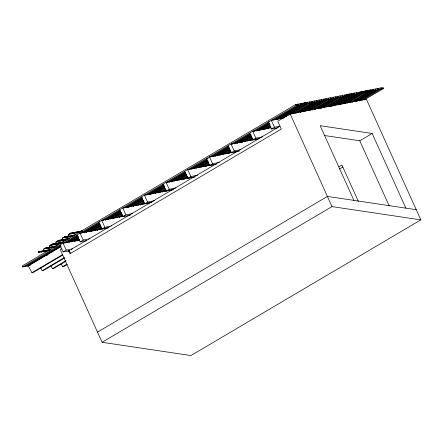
<?xml version="1.0" encoding="UTF-8"?>
<svg xmlns="http://www.w3.org/2000/svg" width="443" height="443" viewBox="0 0 443 443"><rect width="100%" height="100%" fill="white"/><g stroke="black" fill="none" stroke-linecap="round" stroke-linejoin="round"><path stroke-width="0.66" d="M38.735 252.056L38.181 252.327L40.9 251.807M63.299 242.016L55.84 243.484L54.677 244.126L62.269 242.609M54.688 244.093L53.664 244.769L52.108 244.11L49.943 245.389L49.649 247.133L48.486 247.781L56.078 246.258M59.329 240.665L57.147 241.153L58.293 240.46L59.849 241.114L62.031 239.829L69.49 238.362M63.471 237.465L74.645 235.305M49.887 249.93L42.306 251.452L43.464 250.788L43.752 249.038L44.771 248.44L48.304 247.703M55.829 243.473L56.128 241.734L57.164 241.153M55.84 243.484L56.145 241.745L66.993 239.613M62.031 239.829L62.319 238.085L63.338 237.481L67.408 236.684M79.701 231.827L69.523 233.849L68.504 234.43L68.216 236.174L67.164 236.761M70.675 233.173L71.201 233.389L82.055 231.24M43.796 250.616C44.333 250.157 33.38 253.191 40.745 251.618M63.487 237.448L64.484 236.806L68.554 236.008M39.732 251.414L41.288 252.073L42.323 251.458M48.514 247.809L47.473 248.418L45.917 247.764L44.815 248.49M64.484 236.806L66.04 237.465L67.153 236.756M22.687 266.979L296.134 105.611L298.333 105.179L297.796 104.166L295.597 104.592L22.15 265.961L22.687 266.979L24.886 266.553L60.63 245.455M296.605 104.869L297.796 104.166M64.8 242.997L77.459 235.587M81.479 233.151L98.905 222.929M102.926 220.498L120.352 210.27M123.924 208.16L142.247 197.29M145.819 195.186L163.838 184.609M166.673 182.876L185.285 171.95M189.311 169.519L206.731 159.297M210.159 157.215L228.776 146.284M232.204 144.208L250.223 133.631M253.795 131.521L268.691 122.733M272.716 120.297L298.477 105.152L300.675 104.725L300.138 103.706L297.94 104.133L298.477 105.152M301.295 103.95L302.63 103.219L304.828 102.793L305.365 103.812L303.167 104.238L277.551 119.355M61.189 246.059L27.233 266.093L25.035 266.525M67.148 242.542L77.868 236.213M83.827 232.697L99.315 223.554M105.273 220.038L120.169 211.25M126.72 207.385L142.209 198.242M148.167 194.726L164.253 185.235M169.016 182.422L185.102 172.931M191.658 169.065L207.147 159.923M212.507 156.756L228.594 147.264M234.552 143.748L250.633 134.257M256.591 130.74L269.1 123.359M275.059 119.843L300.675 104.725M60.735 246.374L27.377 266.066L29.028 265.745M67.292 242.509L78.012 236.18M83.971 232.664L99.459 223.521M105.417 220.01L120.313 211.217M126.272 207.701L142.353 198.209M148.311 194.693L163.799 185.556M170.356 181.685L185.246 172.897M191.802 169.032L207.291 159.89M212.651 156.728L228.738 147.231M234.696 143.715L250.777 134.223M256.143 131.062L269.25 123.326M275.203 119.809L300.819 104.692L303.023 104.266L302.486 103.247L300.288 103.673L300.819 104.692M60.774 246.762L28.358 265.894L31.94 272.678L33.402 272.39L62.873 255.002M303.638 103.496L304.828 102.793M303.782 103.463L304.972 102.759L307.176 102.333L307.708 103.352L282.091 118.469M29.576 265.634L30.766 264.931M46.853 255.439L48.043 254.736M69.49 242.083L78.428 236.806M86.169 232.237L99.874 224.152M107.616 219.578L120.723 211.848M128.47 207.274L142.17 199.189M150.509 194.267L164.215 186.182M171.363 181.962L185.661 173.523M194.001 168.606L207.701 160.516M214.849 156.296L229.147 147.862M236.894 143.288L251.192 134.855M258.341 130.635L269.66 123.951M277.407 119.383L303.023 104.266M69.634 242.055L77.979 237.132M86.319 232.21L100.018 224.125M107.765 219.551L120.873 211.82M128.614 207.246L142.319 199.162M150.659 194.239L164.359 186.154M172.106 181.58L185.805 173.495M194.145 168.573L207.252 160.842M214.999 156.268L229.297 147.835M237.038 143.261L250.744 135.176M258.485 130.607L269.804 123.924M305.98 103.036L307.176 102.333M71.24 241.978L78.533 237.725M88.517 231.783L100.578 224.717M109.964 219.124L121.426 212.413M130.812 206.82L142.873 199.754M152.857 193.812L164.774 186.78M174.448 181.121L186.365 174.093M196.343 168.146L208.26 161.114M217.197 155.842L229.707 148.46M239.237 142.834L251.297 135.768M260.683 130.176L270.219 124.555M279.749 118.929L305.509 103.778L307.708 103.352M74.18 241.164L78.35 238.705M90.859 231.324L100.389 225.697M112.306 218.665L121.836 213.039M133.16 206.36L143.283 200.386M155.2 193.353L164.73 187.727M176.646 180.694L186.774 174.719M198.691 167.687L208.221 162.06M219.54 155.382L229.668 149.407M241.585 142.375L251.115 136.749M263.031 129.716L270.18 125.502M74.324 241.13L78.494 238.672M90.411 231.639L100.539 225.664M112.45 218.632L121.388 213.36M133.304 206.327L143.432 200.352M155.343 193.32L164.874 187.694M176.79 180.661L186.918 174.686M198.835 167.653L208.365 162.027M220.282 155L229.812 149.374M241.728 142.341L251.259 136.715M263.175 129.688L269.726 125.818M282.235 118.436L307.852 103.319L310.056 102.892L309.519 101.873L307.32 102.3L307.852 103.319M61.931 248.623L60.242 249.619L102.084 342.289L190.939 355.557L420.85 219.878L366.306 99.071L290.154 113.94L277.778 121.244L281.305 129.051L69.955 253.773L68.604 250.771M75.476 241.374L79.048 239.264M92.753 231.18L100.949 226.29M114.648 218.205L121.941 213.952M135.503 205.901L143.986 200.945M157.542 192.893L165.289 188.325M178.989 180.235L186.88 175.633M201.033 167.227L208.326 162.974M222.624 154.541L230.371 149.967M243.927 141.915L251.818 137.313M265.374 129.256L270.734 126.094M290.99 114.139L310.2 102.859L312.398 102.433L311.861 101.414L309.663 101.84L310.2 102.859M77.818 240.914L79.607 239.862M94.952 230.753L101.502 226.888M116.996 217.746L122.501 214.55M137.845 205.441L143.947 201.892M159.89 192.434L165.394 189.239M181.337 179.775L187.433 176.225M203.376 166.767L208.88 163.572M224.822 154.114L230.781 150.598M246.867 141.101L252.372 137.906M267.716 128.797L270.839 127.008M293.332 113.679L312.542 102.399L314.74 101.973L314.203 100.954L312.005 101.381L312.542 102.399M97.294 230.294L101.464 227.835M119.339 217.286L122.318 215.531M140.187 204.982L144.357 202.517M162.232 191.974L165.804 189.864M183.679 179.315L187.849 176.857M205.718 166.308L209.295 164.198M227.165 153.655L230.742 151.545M249.21 140.641L252.781 138.532M295.675 113.22L314.74 101.973M97.438 230.26L101.608 227.802M119.483 217.253L122.462 215.497M140.331 204.948L143.909 202.839M162.376 191.941L165.948 189.831M183.823 179.282L187.395 177.172M205.862 166.275L209.439 164.165M227.309 153.621L230.886 151.512M249.354 140.614L252.925 138.504M295.819 113.186L314.884 101.94L317.083 101.513L316.546 100.495L314.347 100.921L314.884 101.94M99.636 229.834L102.167 228.394M121.681 216.826L123.016 216.09M142.53 204.522L144.916 203.115M164.574 191.514L166.507 190.424M186.021 178.856L187.954 177.77M208.066 165.848L209.401 165.112M228.915 153.544L231.44 152.104M251.552 140.182L252.887 139.445M298.023 112.76L317.227 101.48L319.425 101.054L318.894 100.035L316.69 100.461L317.227 101.48M59.921 245.073L63.144 251.929L66.234 250.101L72.325 248.905M76.938 235.028L80.161 241.884L83.256 240.062L90.023 238.733M99.946 221.982L98.601 222.248L101.824 229.103L104.913 227.276L111.686 225.947M119.643 209.832L122.861 216.682L125.956 214.861L132.706 213.537M141.306 197.046L144.523 203.902L147.619 202.074L154.363 200.751M162.963 184.266L166.186 191.121L169.276 189.294L176.026 187.97M184.626 171.48L187.843 178.335L190.939 176.513L197.683 175.184M208.315 158.301L206.283 158.699L209.506 165.555L212.601 163.727L219.346 162.404M227.946 145.919L231.163 152.774L234.258 150.947L241.009 149.623M249.608 133.133L252.826 139.988L255.921 138.161L262.666 136.837M269.527 121.914L268.17 122.179L271.393 129.035L274.488 127.207L279.882 126.15M188.962 178.047L190.152 177.344M300.365 112.3L319.425 101.054M300.509 112.267L319.575 101.021L321.773 100.594L321.236 99.575L319.038 100.002L319.575 101.021M302.707 111.841L321.773 100.594M302.851 111.808L321.917 100.561L324.115 100.129L323.578 99.116L321.38 99.542L321.917 100.561M71.079 249.453L87.149 239.968M88.34 239.264L109.775 226.617M110.966 225.913L279.444 126.488M305.05 111.381L324.259 100.101L326.458 99.669L325.921 98.656L323.722 99.082L324.259 100.101M31.94 272.678L62.59 254.592M67.89 251.463L69.069 250.766M307.99 110.573L326.458 99.669M308.134 110.54L326.602 99.642L328.8 99.21L328.263 98.196L326.065 98.623L326.602 99.642M309.74 110.462L328.944 99.177L331.148 98.75L330.611 97.737L328.407 98.163L328.944 99.177M312.082 110.002L331.292 98.717L333.49 98.291L332.953 97.277L330.755 97.704L331.292 98.717M314.425 109.543L333.49 98.291M315.167 109.161L333.634 98.257L335.833 97.831L335.296 96.812L333.097 97.244L333.634 98.257M40.701 267.838L42.19 270.667L64.589 257.449M317.365 108.729L335.977 97.798L338.175 97.371L337.638 96.352L335.44 96.784L335.977 97.798M64.285 258.203L43.658 270.38L42.19 270.667M319.708 108.269L338.175 97.371M319.852 108.236L338.319 97.338L340.517 96.912L339.98 95.893L337.782 96.325L338.319 97.338M321.003 108.48L340.661 96.879L342.865 96.452L342.328 95.433L340.13 95.865L340.661 96.879M324.392 107.35L343.009 96.419L345.208 95.993L344.671 94.974L342.472 95.4L343.009 96.419M345.966 95.184L347.157 94.481L349.355 94.054L349.892 95.073L330.234 106.674M50.951 265.828L52.446 268.657L66.001 260.656M326.74 106.89L345.208 95.993M326.884 106.857L345.352 95.959L347.55 95.533L347.013 94.514L344.815 94.94L345.352 95.959M65.697 261.409L53.908 268.369L52.446 268.657M348.309 94.724L349.499 94.021L351.698 93.595L352.235 94.614L332.577 106.215M329.083 106.431L347.694 95.5L349.892 95.073M350.507 94.298L351.847 93.567L354.046 93.141L354.583 94.16L352.384 94.586L333.917 105.484M330.378 106.641L350.036 95.04L352.235 94.614M352.855 93.844L354.046 93.141M352.999 93.816L354.195 93.113L356.394 92.687L356.931 93.7L338.463 104.603M335.667 105.379L354.727 94.132L356.931 93.7M61.206 263.818L62.696 266.642L66.821 264.211M67.109 264.615L64.163 266.354L62.696 266.642M338.009 104.925L357.075 93.672L359.273 93.246L358.736 92.227L356.537 92.659L357.075 93.672M360.037 92.449L361.228 91.745L363.432 91.319L363.963 92.338L344.903 103.584M340.213 104.498L359.273 93.246M340.357 104.47L359.423 93.218L361.621 92.792L361.084 91.773L358.885 92.199L359.423 93.218M362.38 91.989L363.576 91.286L365.774 90.859L366.311 91.878L364.113 92.305L345.047 103.551M342.555 104.044L361.765 92.764L363.963 92.338M364.583 91.563L365.918 90.826L368.116 90.4L368.654 91.419L366.455 91.845L347.246 103.125M366.926 91.103L368.116 90.4M367.07 91.07L368.26 90.366L370.459 89.94L370.996 90.959L351.93 102.206M369.268 90.643L370.459 89.94M349.588 102.665L368.797 91.385L370.996 90.959M352.074 102.172L371.14 90.926L373.338 90.494L372.801 89.48L370.603 89.907L371.14 90.926M354.278 101.746L373.482 90.466L375.686 90.034L375.149 89.021L372.945 89.447L373.482 90.466M356.621 101.286L375.686 90.034M377.336 89.032L378.527 88.329L380.725 87.902L381.262 88.916L379.064 89.342L359.4 100.949M356.765 101.253L375.83 90.007L378.029 89.575L377.491 88.561L375.293 88.988L375.83 90.007M358.963 100.827L378.029 89.575M361.743 100.495L381.406 88.888L383.61 88.462L383.073 87.443L380.875 87.869L381.406 88.888M363.947 100.068L383.61 88.462M324.21 135.458L359.766 140.769L372.142 133.465L405.86 208.144M338.934 166.784L341.907 165.023L358.37 201.487M339.421 169.054L342.993 166.95M97.488 332.106L327.399 196.426L416.254 209.694M102.084 342.289L331.995 206.61L420.85 219.878M284.129 117.827L271.266 120.352L274.488 127.207M270.983 127.722L252.698 131.305L255.921 138.161M271.393 129.035L278.138 127.706M257.449 138.908L231.041 144.091L234.258 150.947M252.826 139.988L259.57 138.665M233.079 152.226L209.378 156.872L212.601 163.727M234.43 151.96L235.787 151.694M231.163 152.774L239.259 151.185M214.805 164.342L187.721 169.658L190.939 176.513M209.506 165.555L216.25 164.231M193.142 177.122L166.059 182.438L169.276 189.294M187.843 178.335L195.263 176.879M171.48 189.909L144.396 195.219L147.619 202.074M166.186 191.121L173.606 189.665M149.823 202.689L122.739 208.005L125.956 214.861M144.523 203.902L151.943 202.445M124.605 215.924L101.696 220.42L104.913 227.276M122.861 216.682L130.286 215.232M82.204 230.886L70.52 233.245L82.055 230.991M79.845 231.761L69.651 233.754L70.675 233.151L71.207 233.372M68.504 234.43L79.369 232.309M106.984 227.918L80.033 233.206L83.256 240.062M101.824 229.103L108.59 227.774M68.205 236.169L75.675 234.712M62.319 238.085L72.502 236.091M66.04 237.465L73.499 235.981M62.363 239.657L58.293 240.46L69.479 238.351M60.874 240.494L68.333 239.026M59.849 241.114L67.308 239.63M56.178 243.312L52.108 244.11L63.288 242.005M50.956 244.807L53.675 244.254M49.943 245.389L59.434 243.523M49.954 245.4L61.123 243.285L53.664 244.769M79.186 240.073L63.017 243.246L66.234 250.101M45.917 247.781L49.987 246.961M49.638 247.122L57.114 245.666M43.752 249.038L53.935 247.05M54.932 246.934L47.473 248.401L54.932 246.95M80.161 241.884L86.928 240.555M43.453 250.777L50.923 249.32M41.299 251.558L38.602 252.133M42.428 251.38L49.887 249.913M41.288 252.073L48.747 250.588M63.144 251.929L69.911 250.6M372.142 133.465L320.178 125.701L353.902 200.38M378.527 88.329L379.064 89.342M368.26 90.366L368.797 91.385M365.918 90.826L366.455 91.845M363.576 91.286L364.113 92.305M361.228 91.745L361.765 92.764M354.195 93.113L354.727 94.132M351.847 93.567L352.384 94.586M349.499 94.021L350.036 95.04M347.157 94.481L347.694 95.5M304.972 102.759L305.509 103.778M302.63 103.219L303.167 104.238M295.597 104.592L296.134 105.611M359.766 140.769L389.231 206.034M290.154 113.94L331.995 206.61M69.291 250.505L70.57 253.335"/></g></svg>
